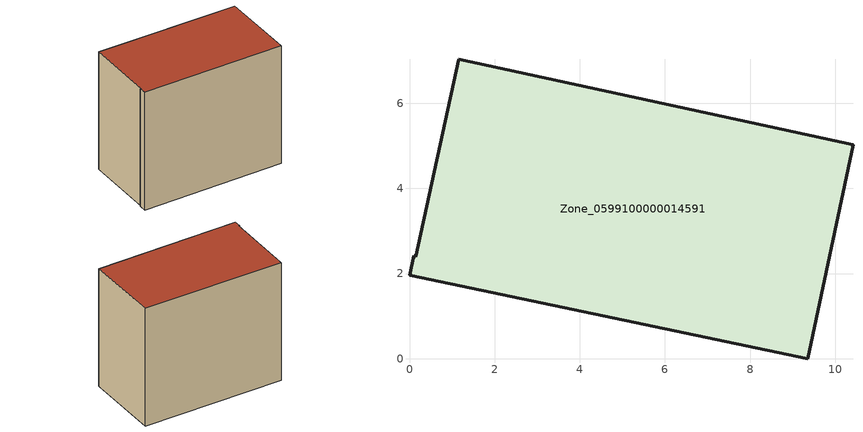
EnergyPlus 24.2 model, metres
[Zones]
Zone_0599100000014591
 floor ground (C_G): 0,1.96 0.1,2.42 0.15,2.4 1.15,7.03 10.42,5.02 9.36,0 z0
 wall outside (C_F): 9.36,0 10.42,5.02 1.15,7.03 0.15,2.4 0.1,2.42 0,1.96 9.36,0 z0:8.29
 roof outside (C_R): 0.1,2.42 0,1.96 9.36,0 10.42,5.02 1.15,7.03 0.15,2.4 z8.29
[BUILDING]
Pand.0599100000014591: North Axis=0; Terrain=City; Loads Convergence Tolerance Value=0.04; Temperature Convergence Tolerance Value=0.4; Solar Distribution=FullExterior; Maximum Number of Warmup Days=25; Minimum Number of Warmup Days=1
[Site:Location]
Rotterdam.The.Hague.AP_ZH_NLD Design_Conditions: Latitude=51.96; Longitude=4.45; Time Zone=1; Elevation=-4.5
[SITE:GROUNDTEMPERATURE:BUILDINGSURFACE]
18, 18, 18, 18, 18, 18, 18, 18, 18, 18, 18, 18
[MATERIAL] Thermal Absorptance=0.9; Solar Absorptance=0.7; Visible Absorptance=0.7
Name | Roughness | Thickness | Conductivity | Density | Specific Heat
G.TI.1975-1991 | MediumSmooth | 0.15 | 0.288461 | 540 | 1210
F.TI.1975-1991 | Rough | 0.3 | 0.230769 | 1920 | 840
R.TI.1975-1991 | MediumRough | 0.2 | 0.153846 | 1500 | 1000
[CONSTRUCTION]
C_G: G.TI.1975-1991
C_F: F.TI.1975-1991
C_R: R.TI.1975-1991
[ZONE]
Zone_0599100000014591: Type=1; Multiplier=1; Ceiling Height=Autocalculate; Volume=Autocalculate; Floor Area=autocalculate; Part of Total Floor Area=Yes
[ZONEINFILTRATION:DESIGNFLOWRATE]
Infil_Zone_0599100000014591: Zone or ZoneList or Space or SpaceList=Zone_0599100000014591; Schedule=AlwaysOn; Design Flow Rate Calculation Method=Flow/Area; Flow Rate per Floor Area=0.003; Constant Term Coefficient=1; Temperature Term Coefficient=0; Velocity Term Coefficient=0; Velocity Squared Term Coefficient=0
[HVACTEMPLATE:ZONE:IDEALLOADSAIRSYSTEM]
Zone_0599100000014591: Maximum Heating Supply Air Temperature=50; Minimum Cooling Supply Air Temperature=13; Maximum Heating Supply Air Humidity Ratio=0.0156; Minimum Cooling Supply Air Humidity Ratio=0.0077; Heating Limit=NoLimit; Cooling Limit=NoLimit; Dehumidification Control Type=ConstantSensibleHeatRatio; Cooling Sensible Heat Ratio=0.7; Dehumidification Setpoint=60; Humidification Control Type=None; Humidification Setpoint=30; Outdoor Air Method=None; Outdoor Air Flow Rate per Person=0.00944; Outdoor Air Flow Rate per Zone Floor Area=0; Outdoor Air Flow Rate per Zone=0; Demand Controlled Ventilation Type=None; Outdoor Air Economizer Type=NoEconomizer; Heat Recovery Type=None; Sensible Heat Recovery Effectiveness=0.7; Latent Heat Recovery Effectiveness=0.65
[ZONECONTROL:THERMOSTAT]
ThermostatControl_Zone_0599100000014591: Zone or ZoneList=Zone_0599100000014591; Control Type Schedule=DualSetpointControlType; Control 1=Thermostat_Zone_0599100000014591; Temperature Difference Between Cutout And Setpoint=0
[THERMOSTATSETPOINT:DUALSETPOINT]
Thermostat_Zone_0599100000014591: Heating Setpoint Temperature Schedule=HeatingSetpoint_Zone_0599100000014591; Cooling Setpoint Temperature Schedule=CoolingSetpoint_Zone_0599100000014591
[SCHEDULE:COMPACT]
HeatingSetpoint_Zone_0599100000014591: Through: 12/31, For: AllDays, Until: 24:00, 21
CoolingSetpoint_Zone_0599100000014591: Through: 12/31, For: AllDays, Until: 24:00, 24
DualSetpointControlType: Through: 12/31, For: AllDays, Until: 24:00, 4
AlwaysOn: Through: 12/31, For: AllDays, Until: 24:00, 1
